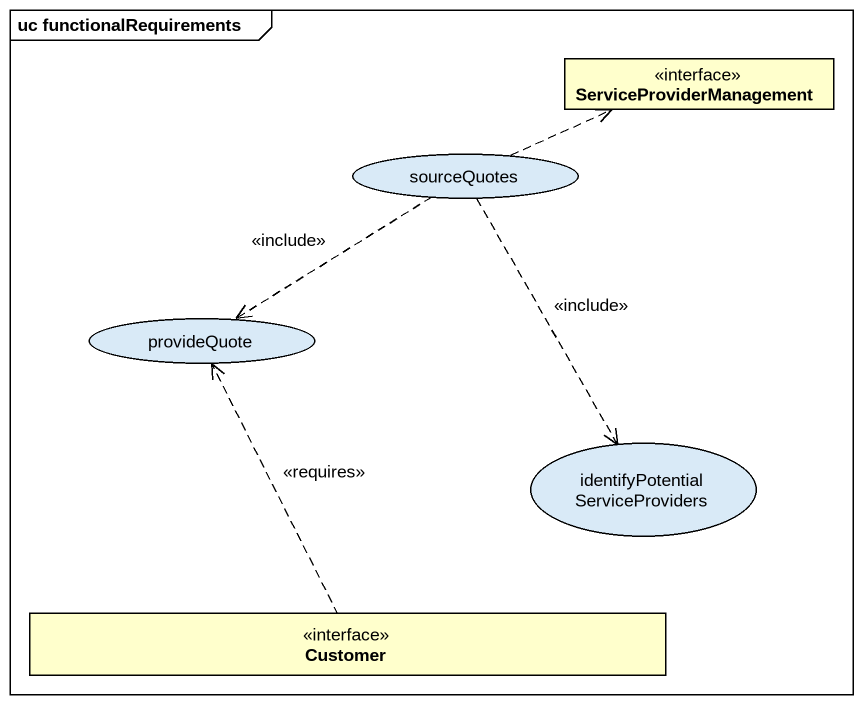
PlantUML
@startuml
mainframe uc functionalRequirements
allowmixing
hide circle
hide empty members
interface ServiceProviderManagement
usecase sourceQuotes
usecase provideQuote
usecase "identifyPotentialServiceProviders" as identifyPotentialServiceProv
interface Customer
sourceQuotes .right.> ServiceProviderManagement
sourceQuotes ..> provideQuote : <<include>>
sourceQuotes ..> identifyPotentialServiceProv : <<include>>
Customer .up.> provideQuote : <<requires>>
@enduml
